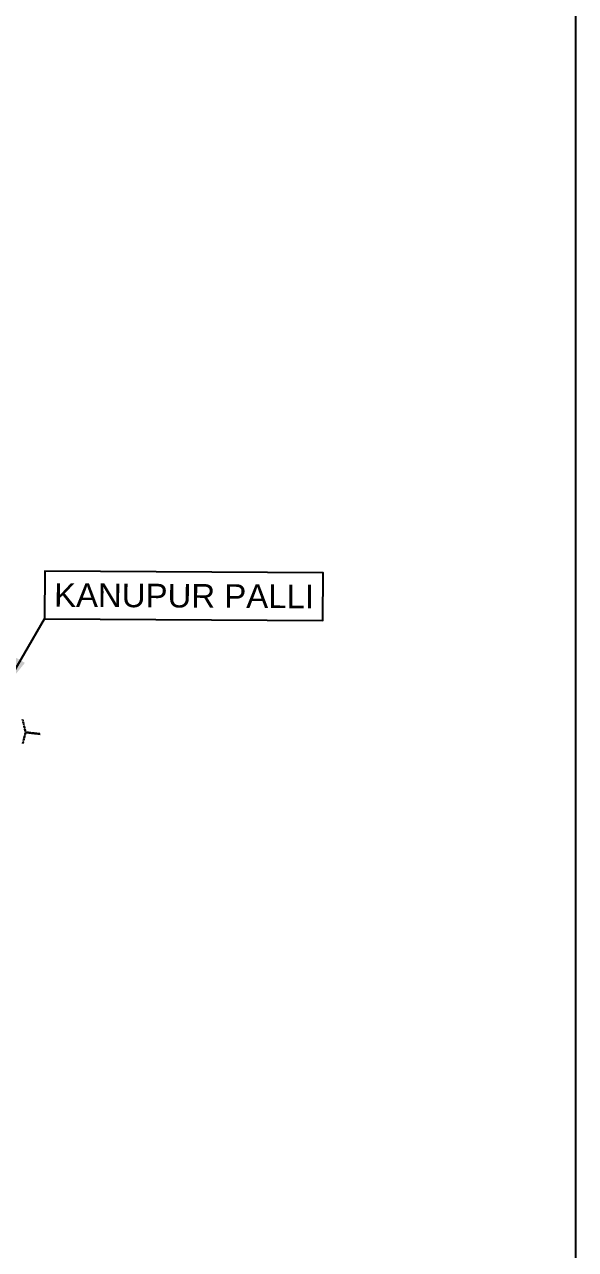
# Model space of a CAD drawing. Header units: inches. Extents: x 304037 to 460575, y 1453943 to 1639883.
# Drawn here: x 347771 to 351372, y 1592359 to 1600364 of the extents above; entities that cross this region are included whole.
import ezdxf

# ---------------------------------------------------------------- set-up
doc = ezdxf.new("R2010")
doc.units = ezdxf.units.IN
doc.header["$MEASUREMENT"] = 0
doc.linetypes.add('BORDER', pattern=[1.75, 0.5, -0.25, 0.5, -0.25, 0, -0.25])
for name, color, linetype in [('SQUAREWELL', 5, 'Continuous'), ('SURVEY_NO', 7, 'Continuous'), ('VILLAGE_AREA', 1, 'Continuous')]:
    doc.layers.add(name, color=color, linetype=linetype)
doc.layers.add('VILL_BOUNDARY', color=6, linetype='BORDER', lineweight=30)
doc.styles.get("Standard").update_dxf_attribs({"font": 'arial.ttf'})
doc.dimstyles.new('30M', dxfattribs={"dimtxt": 0.18, "dimasz": 200, "dimexe": 0.18, "dimexo": 0.0625, "dimgap": 0.09, "dimtad": 0, "dimtih": 1, "dimtoh": 1, "dimdec": 4, "dimzin": 0, "dimdsep": 46, "dimtxsty": 'Standard', "dimcen": 0.09, "dimadec": 0, "dimazin": 0, "dimtfac": 1, "dimtdec": 4, "dimtofl": 0, "dimtmove": 0, "dimatfit": 3, "dimfxl": 0, "dimtolj": 1, "dimtzin": 0, "dimarcsym": 0})

# ---------------------------------------------------------------- blocks, each defined once
blk = doc.blocks.new('KANUPURUPALLE')
at = {"layer": 'SURVEY_NO'}
blk.add_lwpolyline([(867.4, -158), (890.7, -160.4)], dxfattribs=at)
at = {"layer": 'VILL_BOUNDARY'}
for points in [[(863.1, -175.9), (867.4, -158), (862.1, -137)], [(863.1, -175.9), (867.4, -158), (862.1, -137)], [(867.4, -158), (890.7, -160.4)], [(867.4, -158), (890.7, -160.4)]]:
    blk.add_lwpolyline(points, dxfattribs=at)

msp = doc.modelspace()

# ---------------------------------------------------------------- linework, layer by layer
at = {"color": 0}
msp.add_lwpolyline([(310653.5, 1581572.4), (310653.5, 1609947.6), (351372, 1609947.6), (351372, 1581572.4)], close=True, dxfattribs=at)
at = {"layer": 'SQUAREWELL'}
msp.add_lwpolyline([(347902.1, 1596479.8), (349720.1, 1596468.8), (349722, 1596779.6), (347904, 1596790.7)], close=True, dxfattribs=at)

# ---------------------------------------------------------------- block references
at = {"layer": 'VILLAGE_AREA', "xscale": 4.11690545397391, "yscale": 4.116905454022344, "zscale": 4.116905453970031, "rotation": 359.2242586303323}
msp.add_blockref('KANUPURUPALLE', (344216, 1596437.2), dxfattribs=at)

# ---------------------------------------------------------------- texts
at = {"layer": 'SQUAREWELL', "color": 1, "linetype": 'ByBlock'}
msp.add_text('KANUPUR PALLI', height=154.112, rotation=359.65086, dxfattribs=at).set_placement((347963.8, 1596559.1))

# ---------------------------------------------------------------- leaders
msp.add_leader([(347644.7, 1596035.6), (347902.1, 1596479.8)], dimstyle='30M', override={"dimgap": 0.09, "dimtad": 0})

doc.saveas('drawing.dxf')
